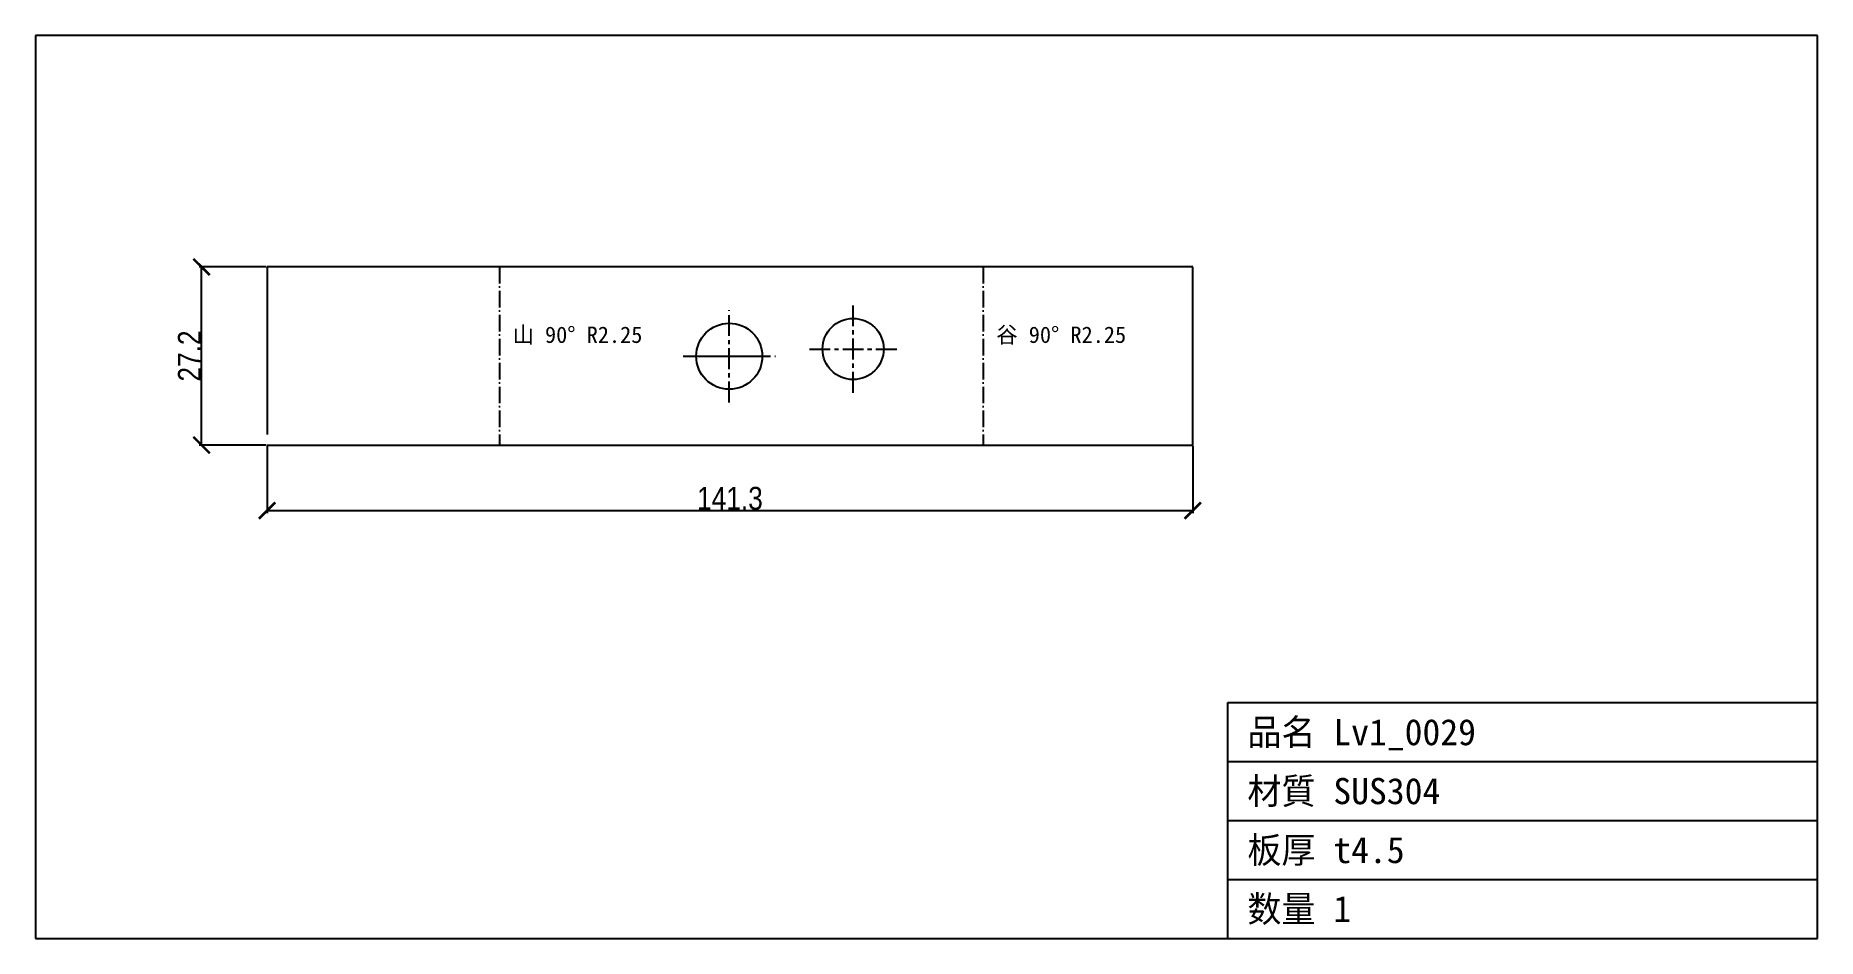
# Model space of a CAD drawing. Header units: millimetres. Extents: x -35 to 237, y -75 to 63.
import ezdxf

# ---------------------------------------------------------------- set-up
doc = ezdxf.new("R2010")
doc.units = ezdxf.units.MM
doc.linetypes.add('CENTER', pattern=[5.08, 3.175, -0.635, 0.635, -0.635])
doc.linetypes.add('DASHDOT', pattern=[3.556, 2.54, -0.508, 0, -0.508])
for name, color, linetype in [('BEND', 7, 'Continuous'), ('CENTER', 7, 'Continuous'), ('CUT', 7, 'Continuous'), ('DIM', 7, 'Continuous'), ('FRAME', 7, 'Continuous'), ('MARK', 7, 'Continuous'), ('TEXT', 7, 'Continuous')]:
    doc.layers.add(name, color=color, linetype=linetype)
doc.styles.add('OpenSansCondensed-Light', font='OpenSansCondensed-Light.ttf')
doc.dimstyles.new('EZDXF', dxfattribs={"dimtxt": 0.25, "dimasz": 0.175, "dimexe": 0.375, "dimexo": 0.125, "dimgap": 0.1, "dimtad": 1, "dimlfac": 100, "dimzin": 12, "dimdsep": 46, "dimtxsty": 'OpenSansCondensed-Light', "dimblk": 'ARCHTICK', "dimcen": 2.5, "dimazin": 3, "dimtfac": 0.5, "dimtmove": 2, "dimatfit": 3})

# ---------------------------------------------------------------- blocks, each defined once
blk = doc.blocks.new('_ARCHTICK')
at = {"color": 0, "linetype": 'BYBLOCK', "const_width": 0.15}
blk.add_lwpolyline([(-0.5, -0.5), (0.5, 0.5)], dxfattribs=at)

msp = doc.modelspace()

# ---------------------------------------------------------------- linework, layer by layer
at = {"layer": 'BEND', "color": 1, "linetype": 'DASHDOT'}
for p, q in [((35.47, 27.2), (35.47, 0)), ((109.31, 27.2), (109.31, 0))]:
    msp.add_line(p, q, dxfattribs=at)
at = {"layer": 'CENTER', "color": 1, "linetype": 'CENTER'}
for p, q in [((70.55, 6.52), (70.55, 20.6)), ((89.45, 8), (89.45, 21.34)), ((82.78, 14.67), (96.12, 14.67)), ((63.51, 13.56), (77.59, 13.56))]:
    msp.add_line(p, q, dxfattribs=at)
at = {"layer": 'CUT'}
for p, q in [((0, 27.2), (0, 1.61)), ((141.3, 27.2), (0, 27.2)), ((141.3, 0), (141.3, 27.2)), ((0, 0), (141.3, 0))]:
    msp.add_line(p, q, dxfattribs=at)
for centre, radius in [((89.45, 14.67), 4.67), ((70.55, 13.56), 5.04)]:
    msp.add_circle(centre, radius, dxfattribs=at)
at = {"layer": 'FRAME'}
for p, q in [((236.63, 62.53), (-35.33, 62.53)), ((-35.33, 62.53), (-35.33, -75.33)), ((236.63, -75.33), (236.63, 62.53)), ((146.63, -75.33), (146.63, -39.33)), ((146.63, -39.33), (236.63, -39.33)), ((146.63, -48.33), (236.63, -48.33)), ((146.63, -57.33), (236.63, -57.33)), ((146.63, -66.33), (236.63, -66.33)), ((-35.33, -75.33), (236.63, -75.33))]:
    msp.add_line(p, q, dxfattribs=at)
at = {"layer": 'MARK'}
msp.add_line((66.57, 13.6), (74.73, 13.6), dxfattribs=at)

# ---------------------------------------------------------------- texts
at = {"layer": 'TEXT'}
for s, height, p in [('山 90° R2.25', 2.5, (37.47, 15.6)), ('谷 90° R2.25', 2.5, (111.31, 15.6)), ('品名 Lv1_0029', 4, (149.63, -45.83)), ('材質 SUS304', 4, (149.63, -54.83)), ('板厚 t4.5', 4, (149.63, -63.83)), ('数量 1', 4, (149.63, -72.83))]:
    msp.add_text(s, height=height, dxfattribs=at).set_placement(p)

# ---------------------------------------------------------------- dimensions: what is measured, and where the dimension line sits
at = {"layer": 'DIM'}
msp.add_linear_dim(base=(-10, 0), p1=(0, 0), p2=(0, 27.2), angle=90, dimstyle='EZDXF', override={"dimtxt": 3.5, "dimasz": 2.5, "dimdec": 1, "dimlfac": 1}, dxfattribs=at).render()
msp.add_linear_dim(base=(0, -10), p1=(0, 0), p2=(141.3, 0), dimstyle='EZDXF', override={"dimtxt": 3.5, "dimasz": 2.5, "dimdec": 1, "dimlfac": 1}, dxfattribs=at).render()

doc.saveas('drawing.dxf')
